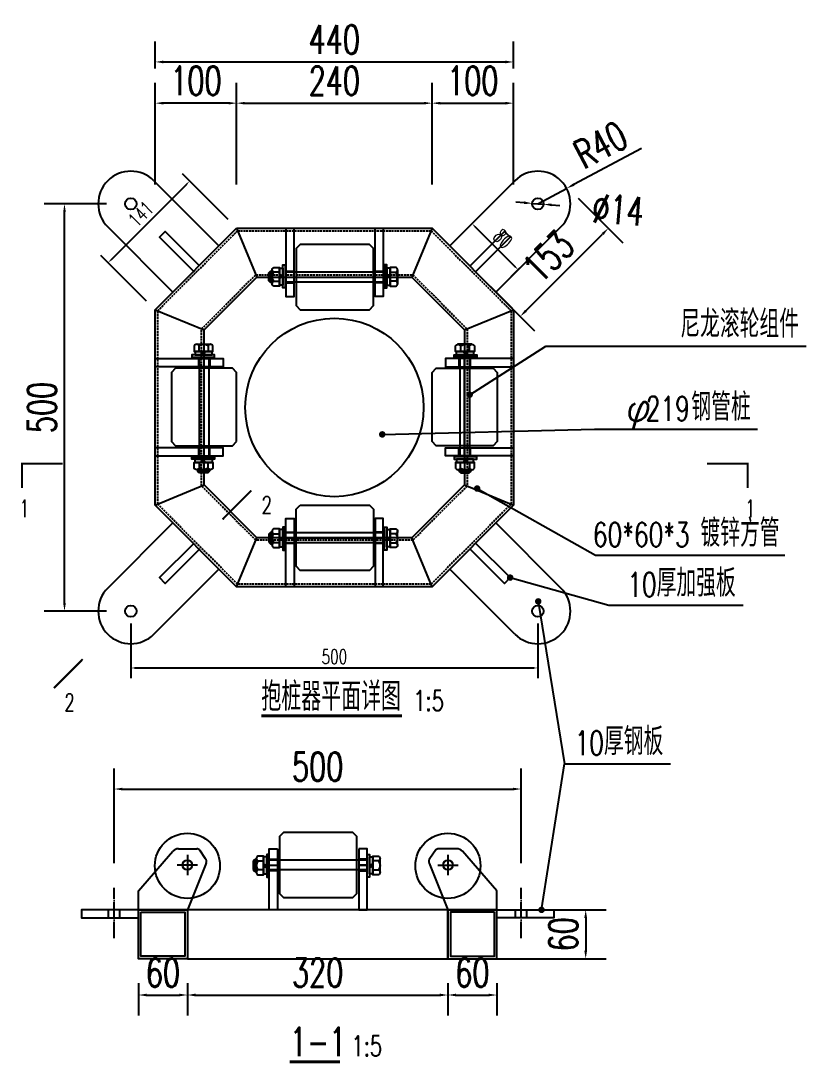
# Model space of a CAD drawing. Header units: millimetres. Extents: x -1003406 to 3312184, y 81337 to 716393.
# Drawn here: x 1154001 to 1154966, y 409509 to 410789 of the extents above; entities that cross this region are included whole.
import ezdxf

# ---------------------------------------------------------------- set-up
doc = ezdxf.new("R2010")
doc.units = ezdxf.units.MM
doc.header["$LTSCALE"] = 10
for name, pattern in [('ACAD_ISO03W100', [30, 12, -18]), ('DASH', [0.35, 0.25, -0.1]), ('DOTE', [2.42, 2, -0.2, 0.02, -0.2])]:
    doc.linetypes.add(name, pattern=pattern)
doc.layers.get('0').update_dxf_attribs({"linetype": 'CONTINUOUS'})
doc.layers.get('Defpoints').update_dxf_attribs({"linetype": 'CONTINUOUS'})
for name, color, linetype in [('00-HATCH(填充)', 250, 'CONTINUOUS'), ('DIM_LEAD', 3, 'CONTINUOUS'), ('DIM_SYMB', 3, 'CONTINUOUS'), ('DOTE', 1, 'DOTE'), ('PUB_DIM', 3, 'CONTINUOUS'), ('PUB_TEXT', 7, 'CONTINUOUS'), ('W-MOUNTING固定方式', 5, 'CONTINUOUS'), ('W-STEEL_FRAME钢架', 3, 'CONTINUOUS')]:
    doc.layers.add(name, color=color, linetype=linetype)
doc.styles.add('_TCH_DIM', font='SIMPLEX', dxfattribs={"bigfont": 'GBCBIG'})
doc.styles.add('_TCH_LABEL', font='COMPLEX', dxfattribs={"bigfont": 'GBCBIG'})
doc.styles.get("Standard").update_dxf_attribs({"font": 'simplex.shx', "width": 0.7, "bigfont": 'hztxt.shx'})
doc.styles.add('STANDARD_T3', font='simplex.shx', dxfattribs={"width": 0.7, "bigfont": 'gbcbig.shx'})
doc.dimstyles.new('W&&10', dxfattribs={"dimtxt": 35, "dimasz": 10, "dimexe": 25, "dimexo": 30, "dimgap": 10, "dimtad": 1, "dimdec": 0, "dimzin": 0, "dimdsep": 46, "dimtxsty": 'STANDARD_T3', "dimcen": 0.09, "dimclrd": 1, "dimclre": 1, "dimclrt": 7, "dimazin": 2, "dimtfac": 1, "dimtdec": 0, "dimtix": 1, "dimtmove": 2, "dimatfit": 3, "dimfxl": 100, "dimtolj": 1, "dimtzin": 0, "dimarcsym": 0})
doc.dimstyles.new('W&&5', dxfattribs={"dimtxt": 17.5, "dimasz": 5, "dimexe": 12.5, "dimexo": 15, "dimgap": 5, "dimtad": 1, "dimdec": 0, "dimzin": 0, "dimdsep": 46, "dimtxsty": 'STANDARD_T3', "dimcen": 0.09, "dimclrd": 1, "dimclre": 1, "dimclrt": 7, "dimazin": 2, "dimtfac": 1, "dimtdec": 0, "dimtix": 1, "dimtmove": 2, "dimatfit": 3, "dimfxl": 100, "dimtolj": 1, "dimtzin": 0, "dimarcsym": 0})

# ---------------------------------------------------------------- blocks, each defined once
blk = doc.blocks.new('*D302')
at = {"color": 1, "lineweight": -2, "transparency": 16777216}
for p, q in [((1154266.5, 410587.7), (1154266.5, 410712.7)), ((1154506.5, 410587.7), (1154506.5, 410712.7)), ((1154276.5, 410687.7), (1154496.5, 410687.7))]:
    blk.add_line(p, q, dxfattribs=at)
at = {"color": 1, "transparency": 16777216}
for points in [[(1154276.5, 410689.3), (1154276.5, 410686), (1154266.5, 410687.7)], [(1154496.5, 410689.3), (1154496.5, 410686), (1154506.5, 410687.7)]]:
    blk.add_solid(points, dxfattribs=at)
at = {"layer": 'Defpoints', "color": 0, "transparency": 16777216}
for p in [(1154506.5, 410687.7), (1154266.5, 410534.1), (1154506.5, 410534.1)]:
    blk.add_point(p, dxfattribs=at)
at = {"color": 7, "transparency": 16777216, "insert": (1154386.5, 410715.2), "char_height": 35, "attachment_point": 5, "style": 'STANDARD_T3'}
blk.add_mtext('\\A1;240', dxfattribs=at)
blk = doc.blocks.new('*D303')
at = {"color": 1, "lineweight": -2, "transparency": 16777216}
for p, q in [((1154763.6, 410632.1), (1154680.6, 410587.7)), ((1154636.5, 410564.1), (1154671.7, 410583))]:
    blk.add_line(p, q, dxfattribs=at)
at = {"color": 1, "transparency": 16777216}
blk.add_solid([(1154679.8, 410589.2), (1154681.3, 410586.2), (1154671.7, 410583)], dxfattribs=at)
at = {"layer": 'Defpoints', "color": 0, "transparency": 16777216}
for p in [(1154671.7, 410583), (1154636.5, 410564.1)]:
    blk.add_point(p, dxfattribs=at)
at = {"color": 7, "transparency": 16777216, "insert": (1154713.5, 410636.5), "char_height": 35, "attachment_point": 5, "rotation": 28.1281, "style": 'STANDARD_T3'}
blk.add_mtext('\\A1;R40', dxfattribs=at)
blk = doc.blocks.new('*D331')
at = {"color": 1, "lineweight": -2, "transparency": 16777216}
for p, q in [((1154619.5, 410565.4), (1154609.5, 410566.2)), ((1154629.5, 410564.7), (1154643.4, 410563.6)), ((1154653.4, 410562.8), (1154663.4, 410562.1))]:
    blk.add_line(p, q, dxfattribs=at)
at = {"color": 1, "transparency": 16777216}
for points in [[(1154619.6, 410567.1), (1154619.4, 410563.7), (1154629.5, 410564.7)], [(1154653.5, 410564.5), (1154653.3, 410561.2), (1154643.4, 410563.6)]]:
    blk.add_solid(points, dxfattribs=at)
at = {"layer": 'Defpoints', "color": 0, "transparency": 16777216}
for p in [(1154629.5, 410564.7), (1154643.4, 410563.6)]:
    blk.add_point(p, dxfattribs=at)
at = {"color": 7, "transparency": 16777216, "insert": (1154735.1, 410556.6), "char_height": 35, "attachment_point": 5, "rotation": 355.6359, "style": 'STANDARD_T3'}
blk.add_mtext('\\A1;∅14', dxfattribs=at)
blk = doc.blocks.new('*D304')
at = {"layer": 'Defpoints', "color": 0, "transparency": 16777216}
for p in [(1154208.7, 410591.9), (1154266.5, 410534.1), (1154166.5, 410434.1)]:
    blk.add_point(p, dxfattribs=at)
at = {"layer": 'PUB_DIM', "color": 1, "lineweight": -2, "transparency": 16777216}
for p, q in [((1154255.9, 410544.7), (1154199.8, 410600.8)), ((1154112.2, 410495.5), (1154205.1, 410588.4)), ((1154155.9, 410444.7), (1154099.8, 410500.8))]:
    blk.add_line(p, q, dxfattribs=at)
at = {"layer": 'PUB_DIM', "color": 1, "transparency": 16777216}
for points in [[(1154204.5, 410589), (1154205.7, 410587.8), (1154208.7, 410591.9)], [(1154111.6, 410496), (1154112.8, 410494.9), (1154108.7, 410491.9)]]:
    blk.add_solid(points, dxfattribs=at)
at = {"layer": 'PUB_DIM', "color": 7, "transparency": 16777216, "insert": (1154148.9, 410551.6), "char_height": 17.5, "attachment_point": 5, "rotation": 45, "style": 'STANDARD_T3'}
blk.add_mtext('\\A1;141', dxfattribs=at)
blk = doc.blocks.new('*D332')
at = {"layer": 'Defpoints', "color": 0, "transparency": 16777216}
for p in [(1154568.2, 410552.4), (1154624.7, 410495.8), (1154612.2, 410483.2)]:
    blk.add_point(p, dxfattribs=at)
at = {"layer": 'PUB_DIM', "color": 1, "lineweight": -2, "transparency": 16777216}
for p, q in [((1154557.6, 410541.8), (1154546.7, 410531)), ((1154559.1, 410536.3), (1154608.6, 410486.8)), ((1154614.1, 410485.2), (1154603.3, 410474.4))]:
    blk.add_line(p, q, dxfattribs=at)
at = {"layer": 'PUB_DIM', "color": 1, "transparency": 16777216}
for points in [[(1154559.7, 410536.9), (1154558.5, 410535.7), (1154555.6, 410539.8)], [(1154609.2, 410487.4), (1154608, 410486.2), (1154612.2, 410483.2)]]:
    blk.add_solid(points, dxfattribs=at)
at = {"layer": 'PUB_DIM', "color": 7, "transparency": 16777216, "insert": (1154593.6, 410521.3), "char_height": 17.5, "attachment_point": 5, "rotation": 315, "style": 'STANDARD_T3'}
blk.add_mtext('\\A1;80', dxfattribs=at)
blk = doc.blocks.new('*D305')
at = {"color": 1, "lineweight": -2, "transparency": 16777216}
for p, q in [((1154166.5, 410587.7), (1154166.5, 410712.7)), ((1154266.5, 410587.7), (1154266.5, 410712.7)), ((1154256.5, 410687.7), (1154176.5, 410687.7))]:
    blk.add_line(p, q, dxfattribs=at)
at = {"color": 1, "transparency": 16777216}
for points in [[(1154176.5, 410689.3), (1154176.5, 410686), (1154166.5, 410687.7)], [(1154256.5, 410689.3), (1154256.5, 410686), (1154266.5, 410687.7)]]:
    blk.add_solid(points, dxfattribs=at)
at = {"layer": 'Defpoints', "color": 0, "transparency": 16777216}
for p in [(1154166.5, 410687.7), (1154266.5, 410534.1), (1154166.5, 410434.1)]:
    blk.add_point(p, dxfattribs=at)
at = {"color": 7, "transparency": 16777216, "insert": (1154216.5, 410715.2), "char_height": 35, "attachment_point": 5, "style": 'STANDARD_T3'}
blk.add_mtext('\\A1;100', dxfattribs=at)
blk = doc.blocks.new('*D306')
at = {"color": 1, "lineweight": -2, "transparency": 16777216}
for p, q in [((1154506.5, 410587.7), (1154506.5, 410712.7)), ((1154606.5, 410587.7), (1154606.5, 410712.7)), ((1154516.5, 410687.7), (1154596.5, 410687.7))]:
    blk.add_line(p, q, dxfattribs=at)
at = {"color": 1, "transparency": 16777216}
for points in [[(1154516.5, 410689.3), (1154516.5, 410686), (1154506.5, 410687.7)], [(1154596.5, 410689.3), (1154596.5, 410686), (1154606.5, 410687.7)]]:
    blk.add_solid(points, dxfattribs=at)
at = {"layer": 'Defpoints', "color": 0, "transparency": 16777216}
for p in [(1154606.5, 410687.7), (1154506.5, 410534.1), (1154606.5, 410434.1)]:
    blk.add_point(p, dxfattribs=at)
at = {"color": 7, "transparency": 16777216, "insert": (1154556.5, 410715.2), "char_height": 35, "attachment_point": 5, "style": 'STANDARD_T3'}
blk.add_mtext('\\A1;100', dxfattribs=at)
blk = doc.blocks.new('*D307')
at = {"color": 1, "lineweight": -2, "transparency": 16777216}
for p, q in [((1154166.5, 410730.2), (1154166.5, 410763.3)), ((1154606.5, 410730.2), (1154606.5, 410763.3)), ((1154176.5, 410738.3), (1154596.5, 410738.3))]:
    blk.add_line(p, q, dxfattribs=at)
at = {"color": 1, "transparency": 16777216}
for points in [[(1154176.5, 410739.9), (1154176.5, 410736.6), (1154166.5, 410738.3)], [(1154596.5, 410739.9), (1154596.5, 410736.6), (1154606.5, 410738.3)]]:
    blk.add_solid(points, dxfattribs=at)
at = {"layer": 'Defpoints', "color": 0, "transparency": 16777216}
for p in [(1154606.5, 410738.3), (1154166.5, 410700.2), (1154606.5, 410700.2)]:
    blk.add_point(p, dxfattribs=at)
at = {"color": 7, "transparency": 16777216, "insert": (1154386.5, 410765.8), "char_height": 35, "attachment_point": 5, "style": 'STANDARD_T3'}
blk.add_mtext('\\A1;440', dxfattribs=at)
blk = doc.blocks.new('*D333')
at = {"color": 1, "lineweight": -2, "transparency": 16777216}
for p, q in [((1154106.5, 410564.1), (1154030, 410564.1)), ((1154055, 410074.1), (1154055, 410554.1)), ((1154106.5, 410064.1), (1154030, 410064.1))]:
    blk.add_line(p, q, dxfattribs=at)
at = {"color": 1, "transparency": 16777216}
for points in [[(1154053.4, 410554.1), (1154056.7, 410554.1), (1154055, 410564.1)], [(1154053.4, 410074.1), (1154056.7, 410074.1), (1154055, 410064.1)]]:
    blk.add_solid(points, dxfattribs=at)
at = {"layer": 'Defpoints', "color": 0, "transparency": 16777216}
for p in [(1154055, 410564.1), (1154136.5, 410564.1), (1154136.5, 410064.1)]:
    blk.add_point(p, dxfattribs=at)
at = {"color": 7, "transparency": 16777216, "insert": (1154027.5, 410314.1), "char_height": 35, "attachment_point": 5, "rotation": 90, "style": 'STANDARD_T3'}
blk.add_mtext('\\A1;500', dxfattribs=at)
blk = doc.blocks.new('*D334')
at = {"layer": 'Defpoints', "color": 0, "transparency": 16777216}
for p in [(1154136.5, 410064.1), (1154636.5, 410064.1), (1154636.5, 409994.3)]:
    blk.add_point(p, dxfattribs=at)
at = {"layer": 'PUB_DIM', "color": 1, "lineweight": -2, "transparency": 16777216}
for p, q in [((1154136.5, 410049.1), (1154136.5, 409981.8)), ((1154636.5, 410049.1), (1154636.5, 409981.8)), ((1154141.5, 409994.3), (1154631.5, 409994.3))]:
    blk.add_line(p, q, dxfattribs=at)
at = {"layer": 'PUB_DIM', "color": 1, "transparency": 16777216}
for points in [[(1154141.5, 409995.1), (1154141.5, 409993.5), (1154136.5, 409994.3)], [(1154631.5, 409995.1), (1154631.5, 409993.5), (1154636.5, 409994.3)]]:
    blk.add_solid(points, dxfattribs=at)
at = {"layer": 'PUB_DIM', "color": 7, "transparency": 16777216, "insert": (1154386.5, 410008.1), "char_height": 17.5, "attachment_point": 5, "style": 'STANDARD_T3'}
blk.add_mtext('\\A1;500', dxfattribs=at)
blk = doc.blocks.new('*D308')
at = {"color": 1, "lineweight": -2, "transparency": 16777216}
for p, q in [((1154686, 410571.2), (1154740.7, 410516.4)), ((1154621.8, 410432.9), (1154716, 410527)), ((1154577.7, 410462.9), (1154632.4, 410408.1))]:
    blk.add_line(p, q, dxfattribs=at)
at = {"color": 1, "transparency": 16777216}
for points in [[(1154714.8, 410528.2), (1154717.2, 410525.8), (1154723, 410534.1)], [(1154620.7, 410434.1), (1154623, 410431.7), (1154614.8, 410425.8)]]:
    blk.add_solid(points, dxfattribs=at)
at = {"layer": 'Defpoints', "color": 0, "transparency": 16777216}
for p in [(1154664.7, 410592.4), (1154723, 410534.1), (1154556.5, 410484.1)]:
    blk.add_point(p, dxfattribs=at)
at = {"color": 7, "transparency": 16777216, "insert": (1154649.5, 410499.4), "char_height": 35, "attachment_point": 5, "rotation": 45.0002, "style": 'STANDARD_T3'}
blk.add_mtext('\\A1;153', dxfattribs=at)
blk = doc.blocks.new('*D324')
at = {"color": 1, "lineweight": -2, "transparency": 16777216}
for p, q in [((1154116, 409754.5), (1154116, 409870.7)), ((1154616, 409754.5), (1154616, 409870.7)), ((1154126, 409845.7), (1154606, 409845.7))]:
    blk.add_line(p, q, dxfattribs=at)
at = {"color": 1, "transparency": 16777216}
for points in [[(1154126, 409847.3), (1154126, 409844), (1154116, 409845.7)], [(1154606, 409847.3), (1154606, 409844), (1154616, 409845.7)]]:
    blk.add_solid(points, dxfattribs=at)
at = {"layer": 'Defpoints', "color": 0, "transparency": 16777216}
for p in [(1154616, 409845.7), (1154116, 409724.5), (1154616, 409724.5)]:
    blk.add_point(p, dxfattribs=at)
at = {"color": 7, "transparency": 16777216, "insert": (1154366, 409873.2), "char_height": 35, "attachment_point": 5, "style": 'STANDARD_T3'}
blk.add_mtext('\\A1;500', dxfattribs=at)
blk = doc.blocks.new('*D293')
at = {"color": 1, "lineweight": -2, "transparency": 16777216}
for p, q in [((1154581, 409697.4), (1154720.2, 409697.4)), ((1154695.2, 409687.4), (1154695.2, 409647.4)), ((1154581, 409637.4), (1154720.2, 409637.4))]:
    blk.add_line(p, q, dxfattribs=at)
at = {"color": 1, "transparency": 16777216}
for points in [[(1154693.5, 409687.4), (1154696.9, 409687.4), (1154695.2, 409697.4)], [(1154693.5, 409647.4), (1154696.9, 409647.4), (1154695.2, 409637.4)]]:
    blk.add_solid(points, dxfattribs=at)
at = {"layer": 'Defpoints', "color": 0, "transparency": 16777216}
for p in [(1154551, 409697.4), (1154551, 409637.4), (1154695.2, 409637.4)]:
    blk.add_point(p, dxfattribs=at)
at = {"color": 7, "transparency": 16777216, "insert": (1154667.7, 409667.4), "char_height": 35, "attachment_point": 5, "rotation": 90, "style": 'STANDARD_T3'}
blk.add_mtext('\\A1;60', dxfattribs=at)
blk = doc.blocks.new('*D309')
at = {"color": 1, "lineweight": -2, "transparency": 16777216}
for p, q in [((1154146, 409607.4), (1154146, 409567.8)), ((1154206, 409607.4), (1154206, 409567.8)), ((1154156, 409592.8), (1154196, 409592.8))]:
    blk.add_line(p, q, dxfattribs=at)
at = {"color": 1, "transparency": 16777216}
for points in [[(1154156, 409594.5), (1154156, 409591.2), (1154146, 409592.8)], [(1154196, 409594.5), (1154196, 409591.2), (1154206, 409592.8)]]:
    blk.add_solid(points, dxfattribs=at)
at = {"layer": 'Defpoints', "color": 0, "transparency": 16777216}
for p in [(1154146, 409637.4, 0), (1154206, 409637.4, 0), (1154206, 409592.8)]:
    blk.add_point(p, dxfattribs=at)
at = {"color": 7, "transparency": 16777216, "insert": (1154176, 409620.3), "char_height": 35, "attachment_point": 5, "style": 'STANDARD_T3'}
blk.add_mtext('\\A1;60', dxfattribs=at)
blk = doc.blocks.new('*D310')
at = {"color": 1, "lineweight": -2, "transparency": 16777216}
for p, q in [((1154206, 409607.4), (1154206, 409567.8)), ((1154526, 409607.4), (1154526, 409567.8)), ((1154216, 409592.8), (1154516, 409592.8))]:
    blk.add_line(p, q, dxfattribs=at)
at = {"color": 1, "transparency": 16777216}
for points in [[(1154216, 409594.5), (1154216, 409591.2), (1154206, 409592.8)], [(1154516, 409594.5), (1154516, 409591.2), (1154526, 409592.8)]]:
    blk.add_solid(points, dxfattribs=at)
at = {"layer": 'Defpoints', "color": 0, "transparency": 16777216}
for p in [(1154206, 409637.4, 0), (1154526, 409637.4, 0), (1154526, 409592.8)]:
    blk.add_point(p, dxfattribs=at)
at = {"color": 7, "transparency": 16777216, "insert": (1154366, 409620.3), "char_height": 35, "attachment_point": 5, "style": 'STANDARD_T3'}
blk.add_mtext('\\A1;320', dxfattribs=at)
blk = doc.blocks.new('*D311')
at = {"color": 1, "lineweight": -2, "transparency": 16777216}
for p, q in [((1154526, 409607.4), (1154526, 409567.8)), ((1154586, 409607.4), (1154586, 409567.8)), ((1154536, 409592.8), (1154576, 409592.8))]:
    blk.add_line(p, q, dxfattribs=at)
at = {"color": 1, "transparency": 16777216}
for points in [[(1154536, 409594.5), (1154536, 409591.2), (1154526, 409592.8)], [(1154576, 409594.5), (1154576, 409591.2), (1154586, 409592.8)]]:
    blk.add_solid(points, dxfattribs=at)
at = {"layer": 'Defpoints', "color": 0, "transparency": 16777216}
for p in [(1154526, 409637.4, 0), (1154586, 409637.4, 0), (1154586, 409592.8)]:
    blk.add_point(p, dxfattribs=at)
at = {"color": 7, "transparency": 16777216, "insert": (1154556, 409620.3), "char_height": 35, "attachment_point": 5, "style": 'STANDARD_T3'}
blk.add_mtext('\\A1;60', dxfattribs=at)

msp = doc.modelspace()

# ---------------------------------------------------------------- linework, layer by layer
at = {"color": 4}
for p, q in [((1154307.1, 410480.6, 0), (1154310.1, 410480.6, 0)), ((1154310.1, 410474.6, 0), (1154306.1, 410474.6, 0)), ((1154310.1, 410468.6, 0), (1154307.1, 410468.6, 0)), ((1154219.9, 410234.7, 0), (1154219.9, 410237.7, 0)), ((1154225.9, 410237.7, 0), (1154225.9, 410233.7, 0)), ((1154231.9, 410237.7, 0), (1154231.9, 410234.7, 0)), ((1154541, 410237.7, 0), (1154541, 410234.7, 0)), ((1154547, 410237.7, 0), (1154547, 410233.7, 0)), ((1154553, 410234.7, 0), (1154553, 410237.7, 0)), ((1154310.1, 410159.6, 0), (1154307.1, 410159.6, 0)), ((1154310.1, 410153.6, 0), (1154306.1, 410153.6, 0)), ((1154307.1, 410147.6, 0), (1154310.1, 410147.6, 0)), ((1154290.6, 409751.9, 0), (1154286.6, 409751.9, 0)), ((1154290.6, 409757.9, 0), (1154287.6, 409757.9, 0)), ((1154287.6, 409745.9, 0), (1154290.6, 409745.9, 0))]:
    msp.add_line(p, q, dxfattribs=at)
for p, q in [((1154319.1, 410480.1, 0), (1154312.1, 410480.1, 0)), ((1154323.1, 410478, 0), (1154319.1, 410474.6, 0)), ((1154323.1, 410475.7, 0), (1154319.1, 410472.3, 0)), ((1154451.1, 410478, 0), (1154455.1, 410474.6, 0)), ((1154451.1, 410475.7, 0), (1154455.1, 410472.3, 0)), ((1154455.1, 410480.1, 0), (1154462.1, 410480.1, 0)), ((1154464.1, 410483.1, 0), (1154464.1, 410465.6, 0)), ((1154312.1, 410469.1, 0), (1154319.1, 410469.1, 0)), ((1154462.1, 410469.1, 0), (1154455.1, 410469.1, 0)), ((1154217.4, 410391.7, 0), (1154235, 410391.7, 0)), ((1154220.4, 410382.7, 0), (1154220.4, 410389.7, 0)), ((1154231.4, 410389.7, 0), (1154231.4, 410382.7, 0)), ((1154555.5, 410391.7, 0), (1154537.9, 410391.7, 0)), ((1154541.5, 410389.7, 0), (1154541.5, 410382.7, 0)), ((1154552.5, 410382.7, 0), (1154552.5, 410389.7, 0)), ((1154222.6, 410378.7, 0), (1154225.9, 410382.7, 0)), ((1154224.9, 410378.7, 0), (1154228.2, 410382.7, 0)), ((1154548, 410378.7, 0), (1154544.7, 410382.7, 0)), ((1154550.3, 410378.7, 0), (1154547, 410382.7, 0)), ((1154220.4, 410246.7, 0), (1154220.4, 410239.7, 0)), ((1154222.6, 410250.7, 0), (1154225.9, 410246.7, 0)), ((1154224.9, 410250.7, 0), (1154228.2, 410246.7, 0)), ((1154231.4, 410239.7, 0), (1154231.4, 410246.7, 0)), ((1154541.5, 410239.7, 0), (1154541.5, 410246.7, 0)), ((1154548, 410250.7, 0), (1154544.7, 410246.7, 0)), ((1154550.3, 410250.7, 0), (1154547, 410246.7, 0)), ((1154552.5, 410246.7, 0), (1154552.5, 410239.7, 0)), ((1154312.1, 410159.1, 0), (1154319.1, 410159.1, 0)), ((1154323.1, 410152.6, 0), (1154319.1, 410155.9, 0)), ((1154451.1, 410152.6, 0), (1154455.1, 410155.9, 0)), ((1154462.1, 410159.1, 0), (1154455.1, 410159.1, 0)), ((1154464.1, 410145.1, 0), (1154464.1, 410162.7, 0)), ((1154319.1, 410148.1, 0), (1154312.1, 410148.1, 0)), ((1154323.1, 410150.3, 0), (1154319.1, 410153.6, 0)), ((1154451.1, 410150.3, 0), (1154455.1, 410153.6, 0)), ((1154455.1, 410148.1, 0), (1154462.1, 410148.1, 0)), ((1154442.6, 409743.4, 0), (1154442.6, 409760.9, 0)), ((1154292.6, 409757.4, 0), (1154299.6, 409757.4, 0)), ((1154299.6, 409746.4, 0), (1154292.6, 409746.4, 0)), ((1154303.6, 409750.8, 0), (1154299.6, 409754.2, 0)), ((1154303.6, 409748.5, 0), (1154299.6, 409751.9, 0)), ((1154429.6, 409750.8, 0), (1154433.6, 409754.2, 0)), ((1154429.6, 409748.5, 0), (1154433.6, 409751.9, 0)), ((1154440.6, 409757.4, 0), (1154433.6, 409757.4, 0)), ((1154433.6, 409746.4, 0), (1154440.6, 409746.4, 0))]:
    msp.add_line(p, q)
at = {"color": 6, "linetype": 'ACAD_ISO03W100'}
for p, q in [((1154446.6, 410480.1, 0), (1154326.1, 410480.1, 0)), ((1154446.6, 410468.1, 0), (1154326.1, 410468.1, 0)), ((1154220.5, 410374.2, 0), (1154220.5, 410253.7, 0)), ((1154232.5, 410374.2, 0), (1154232.5, 410253.7, 0)), ((1154540.5, 410374.2, 0), (1154540.5, 410253.7, 0)), ((1154552.5, 410374.2, 0), (1154552.5, 410253.7, 0)), ((1154446.6, 410160.1, 0), (1154326.1, 410160.1, 0)), ((1154446.6, 410148.1, 0), (1154326.1, 410148.1, 0)), ((1154426.1, 409758.4, 0), (1154307.1, 409758.4, 0)), ((1154426.1, 409746.4, 0), (1154307.1, 409746.4, 0))]:
    msp.add_line(p, q, dxfattribs=at)
at = {"color": 1}
for p, q in [((1154337.1, 410481.1, 0), (1154327.1, 410481.1, 0)), ((1154446.6, 410481.1, 0), (1154436.6, 410481.1, 0)), ((1154327.1, 410467.1, 0), (1154337.1, 410467.1, 0)), ((1154446.6, 410467.1, 0), (1154436.6, 410467.1, 0)), ((1154219.5, 410374.2, 0), (1154219.5, 410364.2, 0)), ((1154233.5, 410374.2, 0), (1154233.5, 410364.2, 0)), ((1154539.5, 410374.2, 0), (1154539.5, 410364.2, 0)), ((1154553.5, 410374.2, 0), (1154553.5, 410364.2, 0)), ((1154219.5, 410264.7, 0), (1154219.5, 410254.7, 0)), ((1154233.5, 410254.7, 0), (1154233.5, 410264.7, 0)), ((1154539.5, 410254.7, 0), (1154539.5, 410264.7, 0)), ((1154553.5, 410264.7, 0), (1154553.5, 410254.7, 0)), ((1154327.1, 410161.1, 0), (1154337.1, 410161.1, 0)), ((1154446.6, 410161.1, 0), (1154436.6, 410161.1, 0)), ((1154337.1, 410147.1, 0), (1154327.1, 410147.1, 0)), ((1154446.6, 410147.1, 0), (1154436.6, 410147.1, 0)), ((1154306.6, 409759.4, 0), (1154316.6, 409759.4, 0)), ((1154426.6, 409759.4, 0), (1154416.6, 409759.4, 0)), ((1154426.6, 409759.4, 0), (1154416.6, 409759.4, 0)), ((1154316.6, 409745.4, 0), (1154306.6, 409745.4, 0)), ((1154426.6, 409745.4, 0), (1154416.6, 409745.4, 0)), ((1154416.6, 409745.4, 0), (1154426.6, 409745.4, 0))]:
    msp.add_line(p, q, dxfattribs=at)
at = {"color": 2}
for p, q in [((1154326.1, 410474.1, 0), (1154448.1, 410474.1, 0)), ((1154226.5, 410253.7, 0), (1154226.5, 410375.7, 0)), ((1154546.5, 410253.7, 0), (1154546.5, 410375.7, 0)), ((1154326.1, 410154.1, 0), (1154448.1, 410154.1, 0)), ((1154306.6, 409752.4, 0), (1154316.6, 409752.4, 0)), ((1154416.6, 409752.4, 0), (1154426.6, 409752.4, 0)), ((1154426.6, 409752.4, 0), (1154416.6, 409752.4, 0))]:
    msp.add_line(p, q, dxfattribs=at)
at = {"color": 0, "elevation": 0}
for points in [[(1154327.1, 410534.1), (1154327.1, 410450.5), (1154337.1, 410450.5), (1154337.1, 410534.1)], [(1154446.6, 410534.1), (1154446.6, 410450.5), (1154436.6, 410450.5), (1154436.6, 410534.1)], [(1154166.5, 410374.2), (1154250, 410374.2), (1154250, 410364.2), (1154166.5, 410364.2)], [(1154606.5, 410374.2), (1154522.9, 410374.2), (1154522.9, 410364.2), (1154606.5, 410364.2)], [(1154166.5, 410254.7), (1154250, 410254.7), (1154250, 410264.7), (1154166.5, 410264.7)], [(1154606.5, 410254.7), (1154522.9, 410254.7), (1154522.9, 410264.7), (1154606.5, 410264.7)], [(1154327.1, 410094.1), (1154327.1, 410177.7), (1154337.1, 410177.7), (1154337.1, 410094.1)], [(1154446.6, 410094.1), (1154446.6, 410177.7), (1154436.6, 410177.7), (1154436.6, 410094.1)]]:
    msp.add_lwpolyline(points, dxfattribs=at)
at = {"elevation": 0}
for points in [[(1154344.6, 410434.1), (1154429.6, 410434.1), (1154434.6, 410439.1), (1154434.6, 410509.1), (1154429.6, 410514.1), (1154344.6, 410514.1), (1154339.6, 410509.1), (1154339.6, 410439.1)], [(1154306.1, 410479.6), (1154308.1, 410481.6), (1154308.1, 410467.6), (1154306.1, 410469.6)], [(1154310.1, 410483.1), (1154310.1, 410480.1), (1154310.1, 410469.1), (1154310.1, 410466.1)], [(1154266.5, 410272.2), (1154266.5, 410357.2), (1154261.5, 410362.2), (1154191.5, 410362.2), (1154186.5, 410357.2), (1154186.5, 410272.2), (1154191.5, 410267.2), (1154261.5, 410267.2)], [(1154506.5, 410272.2), (1154506.5, 410357.2), (1154511.5, 410362.2), (1154581.5, 410362.2), (1154586.5, 410357.2), (1154586.5, 410272.2), (1154581.5, 410267.2), (1154511.5, 410267.2)], [(1154217.4, 410237.7), (1154220.4, 410237.7), (1154231.4, 410237.7), (1154234.4, 410237.7)], [(1154220.9, 410233.7), (1154218.9, 410235.7), (1154232.9, 410235.7), (1154230.9, 410233.7)], [(1154555.5, 410237.7), (1154552.5, 410237.7), (1154541.5, 410237.7), (1154538.5, 410237.7)], [(1154552, 410233.7), (1154554, 410235.7), (1154540, 410235.7), (1154542, 410233.7)], [(1154344.6, 410194.1), (1154429.6, 410194.1), (1154434.6, 410189.1), (1154434.6, 410119.1), (1154429.6, 410114.1), (1154344.6, 410114.1), (1154339.6, 410119.1), (1154339.6, 410189.1)], [(1154306.1, 410148.6), (1154308.1, 410146.6), (1154308.1, 410160.6), (1154306.1, 410158.6)], [(1154310.1, 410145.1), (1154310.1, 410148.1), (1154310.1, 410159.1), (1154310.1, 410162.1)], [(1154324.1, 409712.4), (1154409.1, 409712.4), (1154414.1, 409717.4), (1154414.1, 409787.4), (1154409.1, 409792.4), (1154324.1, 409792.4), (1154319.1, 409787.4), (1154319.1, 409717.4)], [(1154316.6, 409772.4), (1154316.6, 409697.4), (1154306.6, 409697.4), (1154306.6, 409772.4)], [(1154416.6, 409772.4), (1154416.6, 409697.4), (1154426.6, 409697.4), (1154426.6, 409772.4)], [(1154286.6, 409746.9), (1154288.6, 409744.9), (1154288.6, 409758.9), (1154286.6, 409756.9)], [(1154290.6, 409743.4), (1154290.6, 409746.4), (1154290.6, 409757.4), (1154290.6, 409760.4)]]:
    msp.add_lwpolyline(points, close=True, dxfattribs=at)
for points in [[(1154323.1, 410461.1), (1154323.1, 410489.1), (1154326.1, 410489.1), (1154326.1, 410461.1), (1154323.1, 410461.1), (1154323.1, 410462.1)], [(1154451.1, 410461.1), (1154451.1, 410489.1), (1154448.1, 410489.1), (1154448.1, 410461.1), (1154451.1, 410461.1), (1154451.1, 410462.1)], [(1154308.1, 410481.6), (1154310.1, 410481.6), (1154310.1, 410467.6), (1154308.1, 410467.6)], [(1154239.4, 410378.7), (1154211.4, 410378.7), (1154211.4, 410375.7), (1154239.4, 410375.7), (1154239.4, 410378.7), (1154238.4, 410378.7)], [(1154533.5, 410378.7), (1154561.5, 410378.7), (1154561.5, 410375.7), (1154533.5, 410375.7), (1154533.5, 410378.7), (1154534.5, 410378.7)], [(1154239.4, 410250.7), (1154211.4, 410250.7), (1154211.4, 410253.7), (1154239.4, 410253.7), (1154239.4, 410250.7), (1154238.4, 410250.7)], [(1154533.5, 410250.7), (1154561.5, 410250.7), (1154561.5, 410253.7), (1154533.5, 410253.7), (1154533.5, 410250.7), (1154534.5, 410250.7)], [(1154218.9, 410235.7), (1154218.9, 410237.7), (1154232.9, 410237.7), (1154232.9, 410235.7)], [(1154554, 410235.7), (1154554, 410237.7), (1154540, 410237.7), (1154540, 410235.7)], [(1154308.1, 410146.6), (1154310.1, 410146.6), (1154310.1, 410160.6), (1154308.1, 410160.6)], [(1154323.1, 410167.1), (1154323.1, 410139.1), (1154326.1, 410139.1), (1154326.1, 410167.1), (1154323.1, 410167.1), (1154323.1, 410166.1)], [(1154451.1, 410167.1), (1154451.1, 410139.1), (1154448.1, 410139.1), (1154448.1, 410167.1), (1154451.1, 410167.1), (1154451.1, 410166.1)], [(1154288.6, 409744.9), (1154290.6, 409744.9), (1154290.6, 409758.9), (1154288.6, 409758.9)], [(1154303.6, 409765.4), (1154303.6, 409737.4), (1154306.6, 409737.4), (1154306.6, 409765.4), (1154303.6, 409765.4), (1154303.6, 409764.4)], [(1154429.6, 409765.4), (1154429.6, 409737.4), (1154426.6, 409737.4), (1154426.6, 409765.4), (1154429.6, 409765.4), (1154429.6, 409764.4)]]:
    msp.add_lwpolyline(points, dxfattribs=at)
for points in [[(1154312.1, 410486.1), (1154319.1, 410486.1), (1154319.1, 410485.1), (1154323.1, 410485.1), (1154323.1, 410464.1), (1154319.1, 410464.1), (1154319.1, 410485.1), (1154319.1, 410463.1), (1154312.1, 410463.1, -0.666667), (1154312.1, 410469.1, -0.363636), (1154312.1, 410480.1, -0.666667)], [(1154462.1, 410486.1), (1154455.1, 410486.1), (1154455.1, 410485.1), (1154451.1, 410485.1), (1154451.1, 410464.1), (1154455.1, 410464.1), (1154455.1, 410485.1), (1154455.1, 410463.1), (1154462.1, 410463.1, 0.666667), (1154462.1, 410469.1, 0.363636), (1154462.1, 410480.1, 0.666667)], [(1154214.4, 410389.7), (1154214.4, 410382.7), (1154215.4, 410382.7), (1154215.4, 410378.7), (1154236.4, 410378.7), (1154236.4, 410382.7), (1154215.4, 410382.7), (1154237.4, 410382.7), (1154237.4, 410389.7, 0.666667), (1154231.4, 410389.7, 0.363636), (1154220.4, 410389.7, 0.666667)], [(1154558.5, 410389.7), (1154558.5, 410382.7), (1154557.5, 410382.7), (1154557.5, 410378.7), (1154536.5, 410378.7), (1154536.5, 410382.7), (1154557.5, 410382.7), (1154535.5, 410382.7), (1154535.5, 410389.7, -0.666667), (1154541.5, 410389.7, -0.363636), (1154552.5, 410389.7, -0.666667)], [(1154214.4, 410239.7), (1154214.4, 410246.7), (1154215.4, 410246.7), (1154215.4, 410250.7), (1154236.4, 410250.7), (1154236.4, 410246.7), (1154215.4, 410246.7), (1154237.4, 410246.7), (1154237.4, 410239.7, -0.666667), (1154231.4, 410239.7, -0.363636), (1154220.4, 410239.7, -0.666667)], [(1154558.5, 410239.7), (1154558.5, 410246.7), (1154557.5, 410246.7), (1154557.5, 410250.7), (1154536.5, 410250.7), (1154536.5, 410246.7), (1154557.5, 410246.7), (1154535.5, 410246.7), (1154535.5, 410239.7, 0.666667), (1154541.5, 410239.7, 0.363636), (1154552.5, 410239.7, 0.666667)], [(1154312.1, 410142.1), (1154319.1, 410142.1), (1154319.1, 410143.1), (1154323.1, 410143.1), (1154323.1, 410164.1), (1154319.1, 410164.1), (1154319.1, 410143.1), (1154319.1, 410165.1), (1154312.1, 410165.1, 0.666667), (1154312.1, 410159.1, 0.363636), (1154312.1, 410148.1, 0.666667)], [(1154462.1, 410142.1), (1154455.1, 410142.1), (1154455.1, 410143.1), (1154451.1, 410143.1), (1154451.1, 410164.1), (1154455.1, 410164.1), (1154455.1, 410143.1), (1154455.1, 410165.1), (1154462.1, 410165.1, -0.666667), (1154462.1, 410159.1, -0.363636), (1154462.1, 410148.1, -0.666667)], [(1154292.6, 409740.4), (1154299.6, 409740.4), (1154299.6, 409741.4), (1154303.6, 409741.4), (1154303.6, 409762.4), (1154299.6, 409762.4), (1154299.6, 409741.4), (1154299.6, 409763.4), (1154292.6, 409763.4, 0.666667), (1154292.6, 409757.4, 0.363636), (1154292.6, 409746.4, 0.666667)], [(1154440.6, 409740.4), (1154433.6, 409740.4), (1154433.6, 409741.4), (1154429.6, 409741.4), (1154429.6, 409762.4), (1154433.6, 409762.4), (1154433.6, 409741.4), (1154433.6, 409763.4), (1154440.6, 409763.4, -0.666667), (1154440.6, 409757.4, -0.363636), (1154440.6, 409746.4, -0.666667)]]:
    msp.add_lwpolyline(points, format="xyb", close=True, dxfattribs=at)
at = {"lineweight": -3}
for centre in [(1154206, 409751.4, 0), (1154526, 409751.4, 0)]:
    msp.add_circle(centre, 40, dxfattribs=at)
at = {"layer": '00-HATCH(填充)', "color": 0, "lineweight": -3}
for p, q in [((1154195.1, 409772.4, 0), (1154217.4, 409772.4, 0)), ((1154536.8, 409772.4, 0), (1154514.5, 409772.4, 0)), ((1154146, 409720.6, 0), (1154188, 409769.4, 0)), ((1154220.9, 409771, 0), (1154228, 409760.4, 0)), ((1154511, 409771, 0), (1154503.9, 409760.4, 0)), ((1154586, 409720.6, 0), (1154543.9, 409769.4, 0)), ((1154229, 409754.7, 0), (1154206, 409697.4, 0)), ((1154502.9, 409754.7, 0), (1154526, 409697.4, 0)), ((1154206, 409697.4, 0), (1154146, 409697.4, 0)), ((1154526, 409697.4, 0), (1154586, 409697.4, 0))]:
    msp.add_line(p, q, dxfattribs=at)
at = {"layer": '00-HATCH(填充)', "color": 0, "lineweight": -3, "ltscale": 0.5}
for p, q in [((1154206, 409764.9, 0), (1154206, 409739.9, 0)), ((1154526, 409764.9, 0), (1154526, 409739.9, 0)), ((1154218.5, 409752.4, 0), (1154193.5, 409752.4, 0)), ((1154513.5, 409752.4, 0), (1154538.5, 409752.4, 0))]:
    msp.add_line(p, q, dxfattribs=at)
at = {"layer": '00-HATCH(填充)', "color": 0, "lineweight": -3}
for centre in [(1154206, 409752.4, 0), (1154526, 409752.4, 0)]:
    msp.add_circle(centre, 6, dxfattribs=at)
for centre, radius, start, end in [((1154195.1, 409762.4, 0), 10, 90, 135), ((1154217.4, 409767.4, 0), 5, 46.0565, 90), ((1154514.5, 409767.4, 0), 5, 89.9985, 133.9421), ((1154536.8, 409762.4, 0), 10, 44.9985, 89.9985), ((1154224.5, 409756.8, 0), 5, 334, 46.0565), ((1154507.4, 409756.8, 0), 5, 133.9421, 205.9985)]:
    msp.add_arc(centre, radius, start, end, dxfattribs=at)
at = {"layer": 'DIM_LEAD'}
for p, q in [((1154552.7, 410329.7), (1154646.3, 410389.3)), ((1154646.3, 410389.3), (1154966, 410389.3)), ((1154445.3, 410281), (1154706, 410287.4)), ((1154706, 410287.4), (1154906.3, 410287.4)), ((1154561.9, 410214.6), (1154707.2, 410132.6)), ((1154707.2, 410132.6), (1154940, 410132.6)), ((1154602.4, 410105.2), (1154723.8, 410071.3)), ((1154636.9, 410076), (1154669, 409876.8)), ((1154723.8, 410071.3), (1154888.5, 410071.3)), ((1154641, 409697.4), (1154669, 409876.8)), ((1154669, 409876.8), (1154799.2, 409876.8))]:
    msp.add_line(p, q, dxfattribs=at)
at = {"layer": 'DIM_LEAD', "const_width": 4}
for points in [[(1154551, 410328.7, 1), (1154554.4, 410330.8, 1)], [(1154443.3, 410281, 1), (1154447.3, 410281.1, 1)], [(1154560.2, 410215.5, 1), (1154563.7, 410213.6, 1)], [(1154600.5, 410105.8, 1), (1154604.3, 410104.7, 1)], [(1154636.6, 410078, 1), (1154637.2, 410074.1, 1)], [(1154640.7, 409695.4, 1), (1154641.3, 409699.3, 1)]]:
    msp.add_lwpolyline(points, format="xyb", close=True, dxfattribs=at)
at = {"layer": 'DIM_SYMB'}
for points, const_width in [([(1154002.7, 410215.1), (1154002.7, 410245.1), (1154052.7, 410245.1)], 2.5), ([(1154844.1, 410245.1), (1154894.1, 410245.1), (1154894.1, 410215.1)], 2.5), ([(1154284.4, 410212.1), (1154249.1, 410176.7)], 2.5), ([(1154077.4, 410005.1), (1154042.1, 409969.7)], 2.5), ([(1154296.8, 409935.5), (1154469.5, 409935.5)], 3.5), ([(1154331.8, 409510.9), (1154393.6, 409510.9)], 3.5)]:
    msp.add_lwpolyline(points, dxfattribs=dict(at, const_width=const_width))
at = {"layer": 'DOTE'}
for p, q in [((1154116, 409662.6, 0), (1154116, 409724.5, 0)), ((1154616, 409662.6, 0), (1154616, 409724.5, 0))]:
    msp.add_line(p, q, dxfattribs=at)
at = {"layer": 'PUB_DIM'}
for p, q in [((1154146, 409697.4, 0), (1154146, 409720.6, 0)), ((1154586, 409697.4, 0), (1154586, 409720.6, 0))]:
    msp.add_line(p, q, dxfattribs=at)
at = {"layer": 'W-MOUNTING固定方式', "color": 6}
for p, q in [((1154109, 409687.4, 0), (1154109, 409697.4, 0)), ((1154123, 409687.4, 0), (1154123, 409697.4, 0)), ((1154609, 409687.4, 0), (1154609, 409697.4, 0)), ((1154623, 409687.4, 0), (1154623, 409697.4, 0))]:
    msp.add_line(p, q, dxfattribs=at)
at = {"layer": 'W-MOUNTING固定方式', "color": 6, "elevation": 0}
for points in [[(1154221.2, 410487.7), (1154178.8, 410530.1), (1154171.7, 410523), (1154214.1, 410480.6)], [(1154552.9, 410487.7), (1154595.3, 410530.1), (1154602.4, 410523), (1154560, 410480.6)], [(1154221.2, 410140.6), (1154178.8, 410098.2), (1154171.7, 410105.2), (1154214.1, 410147.7)], [(1154552.9, 410140.6), (1154595.3, 410098.2), (1154602.4, 410105.2), (1154560, 410147.7)]]:
    msp.add_lwpolyline(points, dxfattribs=at)
for points in [[(1154146, 409697.4), (1154076, 409697.4), (1154076, 409687.4), (1154146, 409687.4)], [(1154586, 409697.4), (1154656, 409697.4), (1154656, 409687.4), (1154586, 409687.4)]]:
    msp.add_lwpolyline(points, close=True, dxfattribs=at)
at = {"layer": 'W-STEEL_FRAME钢架', "color": 5}
for p, q in [((1154164.7, 410592.4, 0), (1154244.7, 410512.4, 0)), ((1154608.2, 410592.4, 0), (1154528.2, 410512.4, 0)), ((1154108.2, 410535.8, 0), (1154188.2, 410455.8, 0)), ((1154664.7, 410535.8, 0), (1154584.7, 410455.8, 0)), ((1154108.2, 410092.4, 0), (1154188.2, 410172.4, 0)), ((1154664.7, 410092.4, 0), (1154584.7, 410172.4, 0)), ((1154164.7, 410035.8, 0), (1154244.7, 410115.8, 0)), ((1154608.2, 410035.8, 0), (1154528.2, 410115.8, 0))]:
    msp.add_line(p, q, dxfattribs=at)
at = {"layer": 'W-STEEL_FRAME钢架'}
for p, q in [((1154266.5, 410534.1, 0), (1154291.3, 410474.1, 0)), ((1154506.5, 410534.1, 0), (1154481.6, 410474.1, 0)), ((1154166.5, 410434.1, 0), (1154226.5, 410409.3, 0)), ((1154546.5, 410409.3, 0), (1154606.5, 410434.1, 0)), ((1154166.5, 410194.1, 0), (1154226.5, 410219, 0)), ((1154546.5, 410219, 0), (1154606.5, 410194.1, 0)), ((1154266.5, 410094.1, 0), (1154291.3, 410154.1, 0)), ((1154506.5, 410094.1, 0), (1154481.6, 410154.1, 0))]:
    msp.add_line(p, q, dxfattribs=at)
at = {"layer": 'W-STEEL_FRAME钢架', "elevation": 0}
for points in [[(1154266.5, 410534.1), (1154506.5, 410534.1), (1154606.5, 410434.1), (1154606.5, 410194.1), (1154506.5, 410094.1), (1154266.5, 410094.1), (1154166.5, 410194.1), (1154166.5, 410434.1)], [(1154291.3, 410474.1), (1154481.6, 410474.1), (1154546.5, 410409.3), (1154546.5, 410219), (1154481.6, 410154.1), (1154291.3, 410154.1), (1154226.5, 410219), (1154226.5, 410409.3)], [(1154146, 409697.4), (1154206, 409697.4), (1154206, 409637.4), (1154146, 409637.4)], [(1154206, 409637.4), (1154526, 409637.4), (1154526, 409697.4), (1154206, 409697.4)], [(1154586, 409697.4), (1154526, 409697.4), (1154526, 409637.4), (1154586, 409637.4)], [(1154149, 409694.4), (1154203, 409694.4), (1154203, 409640.4), (1154149, 409640.4)], [(1154583, 409694.4), (1154529, 409694.4), (1154529, 409640.4), (1154583, 409640.4)]]:
    msp.add_lwpolyline(points, close=True, dxfattribs=at)
at = {"layer": 'W-STEEL_FRAME钢架', "linetype": 'DASH', "elevation": 0}
for points in [[(1154267.7, 410531.1), (1154505.2, 410531.1), (1154603.5, 410432.9), (1154603.5, 410195.4), (1154505.2, 410097.1), (1154267.7, 410097.1), (1154169.5, 410195.4), (1154169.5, 410432.9)], [(1154290.1, 410477.1), (1154482.8, 410477.1), (1154549.5, 410410.5), (1154549.5, 410217.7), (1154482.8, 410151.1), (1154290.1, 410151.1), (1154223.5, 410217.7), (1154223.5, 410410.5)]]:
    msp.add_lwpolyline(points, close=True, dxfattribs=at)
at = {"layer": 'W-STEEL_FRAME钢架', "color": 5}
for centre in [(1154136.5, 410564.1, 0), (1154636.5, 410564.1, 0), (1154136.5, 410064.1, 0), (1154636.5, 410064.1, 0)]:
    msp.add_circle(centre, 7, dxfattribs=at)
at = {"layer": 'W-STEEL_FRAME钢架'}
msp.add_circle((1154386.5, 410314.1, 0), 109.5, dxfattribs=at)
at = {"layer": 'W-STEEL_FRAME钢架', "color": 5}
for centre, start, end in [((1154136.5, 410564.1, 0), 45, 225), ((1154636.5, 410564.1, 0), 315, 135), ((1154136.5, 410064.1, 0), 135, 315), ((1154636.5, 410064.1, 0), 225, 45)]:
    msp.add_arc(centre, 40, start, end, dxfattribs=at)

# ---------------------------------------------------------------- texts
at = {"layer": 'PUB_TEXT', "color": 7, "style": '_TCH_DIM'}
for s, height, p in [('尼龙滚轮组件', 33.76, (1154811.4, 410399.8)), ('钢管桩', 33.76, (1154825, 410297.9)), ('φ', 33.8, (1154744.5, 410297.9)), ('镀锌方管', 33.76, (1154836.1, 410143.1)), ('厚加强板', 33.76, (1154782.3, 410081.8)), ('厚钢板', 33.76, (1154717.6, 409887.3))]:
    msp.add_text(s, height=height, dxfattribs=at).set_placement(p)
at = {"layer": 'PUB_TEXT', "color": 7, "width": 0.705882}
for s, height, style, p in [('219', 29.75, '_TCH_DIM', (1154769, 410297.9)), ('1', 21.2, '_TCH_LABEL', (1153999.4, 410179.5)), ('2', 21.2, '_TCH_LABEL', (1154297.1, 410183.8)), ('1', 21.2, '_TCH_LABEL', (1154890.9, 410179.5)), ('60*60*3', 29.75, '_TCH_DIM', (1154704.1, 410143.1)), ('10', 29.75, '_TCH_DIM', (1154746.3, 410081.8)), ('2', 21.2, '_TCH_LABEL', (1154054.8, 409941.4)), ('10', 29.75, '_TCH_DIM', (1154681.6, 409887.3))]:
    msp.add_text(s, height=height, dxfattribs=dict(at, style=style)).set_placement(p)
at = {"layer": 'PUB_TEXT', "color": 7, "width": 0.7}
for s, height, p in [('抱桩器平面详图', 35, (1154296.8, 409941.7, 0)), ('1:5', 25, (1154483.5, 409941.7, 0)), ('1-1', 35, (1154331.8, 409517.9, 0)), ('1:5', 25, (1154407.6, 409517.9, 0))]:
    msp.add_text(s, height=height, dxfattribs=at).set_placement(p)

# ---------------------------------------------------------------- dimensions: what is measured, and where the dimension line sits
for base, p1, p2, picture, middle in [((1154606.5, 410738.3, 0), (1154166.5, 410700.2, 0), (1154606.5, 410700.2, 0), '*D307', (1154386.5, 410765.8, 0)), ((1154166.5, 410687.7, 0), (1154266.5, 410534.1, 0), (1154166.5, 410434.1, 0), '*D305', (1154216.5, 410715.2, 0)), ((1154506.5, 410687.7, 0), (1154266.5, 410534.1, 0), (1154506.5, 410534.1, 0), '*D302', (1154386.5, 410715.2, 0)), ((1154606.5, 410687.7, 0), (1154506.5, 410534.1, 0), (1154606.5, 410434.1, 0), '*D306', (1154556.5, 410715.2, 0))]:
    dim = msp.add_linear_dim(base=base, p1=p1, p2=p2, dimstyle='W&&10', override={"dimfxlon": 1})
    dim.commit()
    dim.dimension.update_dxf_attribs({"geometry": picture, "text_midpoint": middle})
dim = msp.add_radius_dim(center=(1154636.5, 410564.1, 0), mpoint=(1154671.7, 410583, 0), dimstyle='W&&10')
dim.commit()
dim.dimension.update_dxf_attribs({"geometry": '*D303', "text_midpoint": (1154713.5, 410636.5, 0)})
dim = msp.add_aligned_dim(p1=(1154556.5, 410484.1, 0), p2=(1154664.7, 410592.4, 0), distance=-82.5, dimstyle='W&&10')
dim.commit()
dim.dimension.update_dxf_attribs({"geometry": '*D308', "text_midpoint": (1154649.5, 410499.4, 0)})
dim = msp.add_diameter_dim_2p(p1=(1154629.5, 410564.7, 0), p2=(1154643.4, 410563.6, 0), dimstyle='W&&10')
dim.commit()
dim.dimension.update_dxf_attribs({"geometry": '*D331', "text_midpoint": (1154735.1, 410556.6, 0), "dimtype": 131})
for base, p1, p2, picture, middle in [((1154055, 410564.1, 0), (1154136.5, 410064.1, 0), (1154136.5, 410564.1, 0), '*D333', (1154027.5, 410314.1, 0)), ((1154695.2, 409637.4, 0), (1154551, 409697.4, 0), (1154551, 409637.4, 0), '*D293', (1154667.7, 409667.4, 0))]:
    dim = msp.add_linear_dim(base=base, p1=p1, p2=p2, angle=90, dimstyle='W&&10')
    dim.commit()
    dim.dimension.update_dxf_attribs({"geometry": picture, "text_midpoint": middle})
for base, p1, p2, picture, middle in [((1154616, 409845.7, 0), (1154116, 409724.5, 0), (1154616, 409724.5, 0), '*D324', (1154366, 409873.2, 0)), ((1154206, 409592.8), (1154146, 409637.4, 0), (1154206, 409637.4, 0), '*D309', (1154176, 409620.3)), ((1154526, 409592.8), (1154206, 409637.4, 0), (1154526, 409637.4, 0), '*D310', (1154366, 409620.3)), ((1154586, 409592.8), (1154526, 409637.4, 0), (1154586, 409637.4, 0), '*D311', (1154556, 409620.3))]:
    dim = msp.add_linear_dim(base=base, p1=p1, p2=p2, dimstyle='W&&10')
    dim.commit()
    dim.dimension.update_dxf_attribs({"geometry": picture, "text_midpoint": middle})
at = {"layer": 'PUB_DIM'}
for p1, p2, distance, picture, middle in [((1154166.5, 410434.1, 0), (1154266.5, 410534.1, 0), 81.7, '*D304', (1154148.9, 410551.6, 0)), ((1154568.2, 410552.4, 0), (1154624.7, 410495.8, 0), -17.8, '*D332', (1154593.6, 410521.3, 0))]:
    dim = msp.add_aligned_dim(p1=p1, p2=p2, distance=distance, dimstyle='W&&5', dxfattribs=at)
    dim.commit()
    dim.dimension.update_dxf_attribs({"geometry": picture, "text_midpoint": middle})
dim = msp.add_linear_dim(base=(1154636.5, 409994.3, 0), p1=(1154136.5, 410064.1, 0), p2=(1154636.5, 410064.1, 0), dimstyle='W&&5', dxfattribs=at)
dim.commit()
dim.dimension.update_dxf_attribs({"geometry": '*D334', "text_midpoint": (1154386.5, 410008.1, 0)})

doc.saveas('drawing.dxf')
